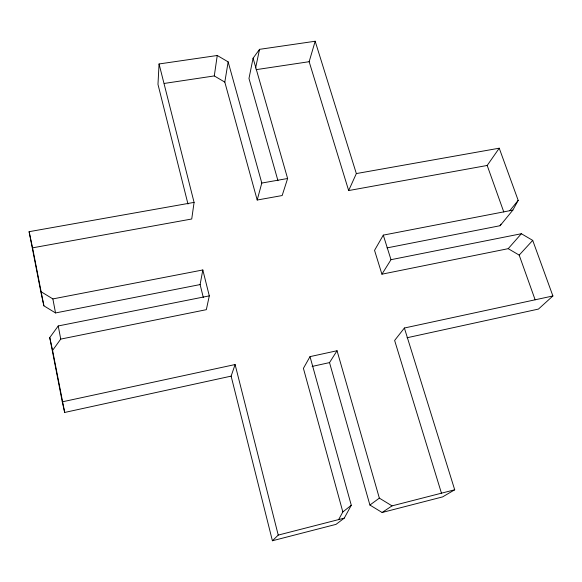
<?xml version="1.0" encoding="UTF-8"?>
<svg xmlns="http://www.w3.org/2000/svg" width="582" height="582" viewBox="0 0 582 582"><rect width="100%" height="100%" fill="white"/><g stroke="black" fill="none" stroke-linecap="round" stroke-linejoin="round"><path stroke-width="0.87" d="M387.015 247.903L500.091 225.714L512.851 210.117L518.184 200.375L499.232 148.199L487.192 165.463L348.662 190.561L356.344 173.574L315.175 41.242L259.536 49.339L253.09 58.2L287.617 178.507L282.161 195.545L257.193 200.026L261.798 183.054L228.144 61.874L217.253 55.494L159.061 63.962L157.977 84.375L187.979 204.042M194.082 202.391L191.733 218.999L32.57 247.837L29.1 231.687L194.082 202.391L159.061 63.962M257.193 200.026L224.812 82.12L214.285 75.929L217.253 55.494M224.812 82.12L228.144 61.874M203.329 297.555L200.106 284.576L202.82 269.968L52.867 298.915L40.776 291.538L29.1 231.687M253.09 58.2L248.972 78.454L277.956 180.689M255.6 68.014L259.536 49.339M202.82 269.968L209.302 295.867L206.334 309.675L60.732 339.102L52.584 350.386L64.689 412.449L231.127 376.132L235.099 364.543L62.281 401.835L64.689 412.449M348.662 190.561L309.151 61.699L315.175 41.242M231.127 376.132L272.405 540.758L336.01 524.367L344.253 518.14L351.295 505.271L310.01 356.628L337.051 350.742L379.355 498.134L392.042 505.874L454.702 489.789L404.381 328.015L552.9 295.969L532.712 240.388L521.356 233.731L390.995 259.688L381.916 274.187L374.546 250.347L383.291 235.128L512.851 210.117M338.571 519.711L342.842 511.942L351.295 505.271M500.091 225.714L500.957 224.135M310.01 356.628L303.411 368.348L342.842 511.942M312.112 366.427L329.521 362.601L337.051 350.742M62.281 401.835L49.754 337.604L58.236 325.956L209.302 295.867M404.381 328.015L394.625 340.455L441.534 493.427M509.788 210.713L518.184 200.375M381.916 274.187L508.217 248.667L521.356 233.731M535.134 299.803L519.188 255.112L532.712 240.388M272.405 540.758L278.24 535.091L344.253 518.14M552.9 295.969L538.445 309.078L407.058 337.749M329.521 362.601L369.905 505.038L379.355 498.134M369.905 505.038L382.105 512.495L392.042 505.874M454.702 489.789L442.596 496.904L382.105 512.495M40.776 291.538L43.883 305.819L55.537 312.941L200.106 284.576M356.344 173.574L499.232 148.199M261.798 183.054L287.617 178.507M164.233 83.437L214.285 75.929M256.124 69.658L309.151 61.699M508.217 248.667L519.188 255.112M487.192 165.463L503.794 211.993M383.291 235.128L390.995 259.688M235.099 364.543L278.24 535.091M49.754 337.604L52.584 350.386M32.57 247.837L43.883 305.819M58.236 325.956L60.732 339.102M52.867 298.915L55.537 312.941"/></g></svg>
